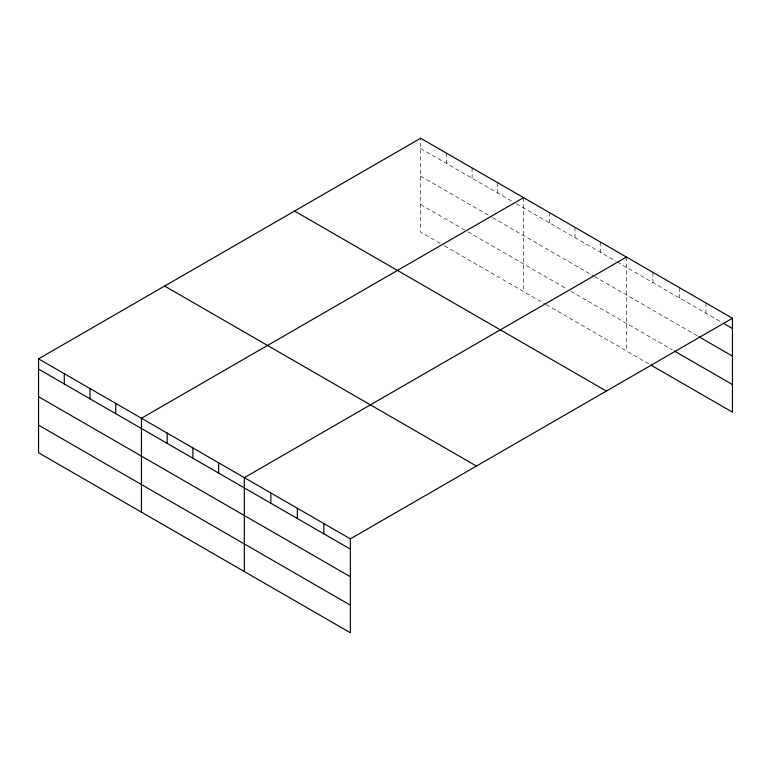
<?xml version="1.0" encoding="UTF-8"?>
<svg xmlns="http://www.w3.org/2000/svg" width="771" height="771" viewBox="0 0 771 771"><rect width="100%" height="100%" fill="white"/><g stroke="black" fill="none" stroke-linecap="round" stroke-linejoin="round"><path stroke-width="0.58" stroke-dasharray="3.85 2.89" d="M420.648 148.504L512.223 201.376M516.339 203.756L616.145 261.379M617.176 261.967L722.254 322.635M420.648 176.106L491.647 217.094M492.669 217.692L593.506 275.902M594.537 276.5L697.794 336.108M420.648 204.537L466.947 231.271M467.978 231.869L566.762 288.894M570.877 291.274L672.312 349.832M440.193 243.424L420.648 232.138L420.648 138.24M444.308 245.804L545.145 304.015M546.176 304.612L650.897 365.078M705.947 302.964L705.947 313.219M679.444 287.66L679.444 297.924M652.941 272.356L652.941 282.62M626.438 257.051L626.438 350.95M600.715 242.2L600.715 252.464M574.993 227.349L574.993 237.613M549.27 212.497L549.27 222.761M523.538 197.646L523.538 291.544M497.815 182.794L497.815 193.058M472.093 167.943L472.093 178.207M446.37 153.092L446.37 163.356"/><path stroke-width="1.16" d="M732.45 318.259L420.648 138.24L38.55 358.843L38.55 452.741L350.352 632.76L350.352 538.862L732.45 318.259L732.45 412.157L650.897 365.078M523.538 197.646L141.45 418.248L141.45 512.146M626.438 257.051L244.34 477.654L244.34 571.552M723.275 323.222L732.45 328.523M698.815 336.705L732.45 356.125M674.346 351.007L732.45 384.556M294.551 211.042L606.363 391.061M164.637 286.051L476.449 466.06M38.55 358.843L350.352 538.862M38.55 369.107L350.352 549.125M38.55 396.708L350.352 576.727M38.55 425.139L350.352 605.158M323.849 523.557L323.849 533.821M297.346 508.262L297.346 518.526M270.843 492.958L270.843 503.222M218.617 462.802L218.617 473.066M192.895 447.951L192.895 458.215M167.172 433.1L167.172 443.364M115.717 403.397L115.717 413.661M89.995 388.545L89.995 398.809M64.272 373.694L64.272 383.958"/></g></svg>
